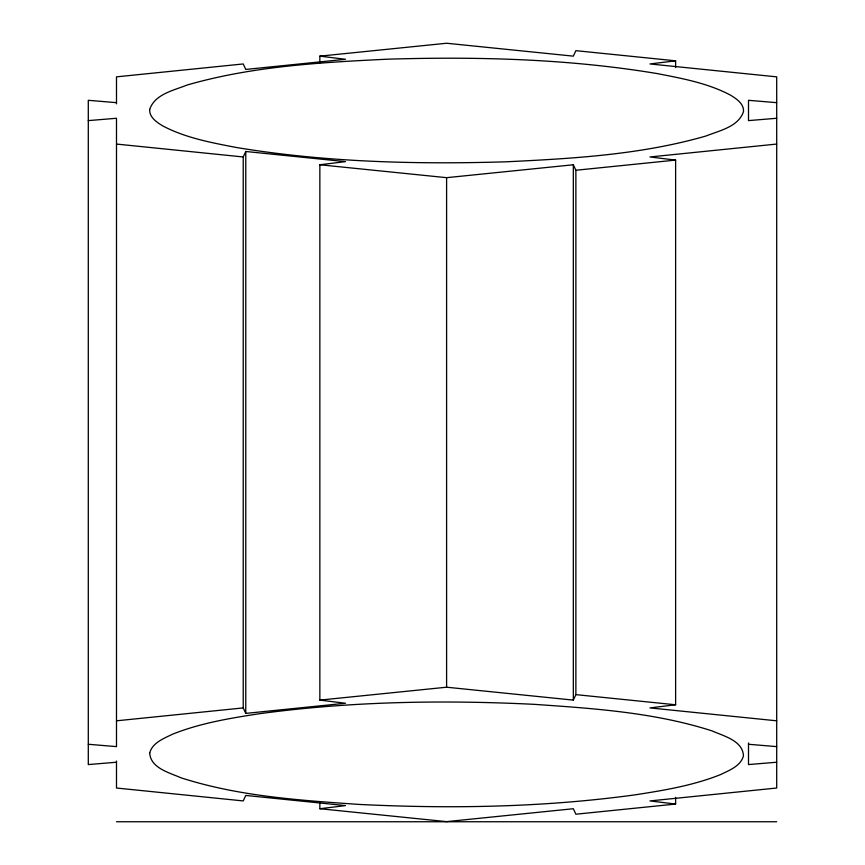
<?xml version="1.0" encoding="UTF-8"?>
<svg xmlns="http://www.w3.org/2000/svg" width="865" height="865" viewBox="0 0 865 865"><rect width="100%" height="100%" fill="white"/><g stroke="black" fill="none" stroke-linecap="round" stroke-linejoin="round"><path stroke-width="1.3" d="M243.227 156.965L245.768 151.483L345.513 161.636L319.855 164.772L319.855 700.109L345.513 703.245L245.768 713.398L243.227 707.916L243.227 156.965L116.494 144.066M319.855 700.109L446.6 687.21L573.333 700.109L575.874 694.627L575.874 170.254L573.333 164.772L446.6 177.671L319.855 164.772M675.619 67.578L675.619 60.82L649.961 63.956L776.705 76.855L776.705 788.026L649.961 800.925L675.619 804.061L675.619 797.303M776.705 144.066L649.961 156.965L675.619 160.101L675.619 704.78L649.961 707.916L776.705 720.815M319.855 801.974L319.855 808.732L345.513 805.596L245.768 795.443L243.227 800.925L116.494 788.026L116.494 761.038M319.855 62.907L319.855 56.149L446.6 43.25L573.333 56.149L575.874 50.667L675.619 60.82M575.874 170.254L675.619 160.101M116.494 720.815L243.227 707.916M675.619 804.061L575.874 814.214L573.333 808.732L446.6 821.631L319.855 808.732M88.295 120.613L116.494 118.267L116.494 746.625L88.295 744.268M776.705 118.267L748.506 120.613L748.506 100.308L776.705 102.665M116.494 762.227L88.295 764.574L88.295 100.308L116.494 102.665M776.705 762.227L748.506 764.574L748.506 742.97M116.494 821.75L776.705 821.75M748.506 744.268L776.705 746.625M575.874 694.627L675.619 704.78M319.855 56.149L345.513 59.285L245.768 69.438L243.227 63.956L116.494 76.855L116.494 103.843M573.333 164.772L573.333 700.109M446.6 177.671L446.6 687.21M245.768 151.483L245.768 713.398M149.688 109.444C149.115 117.251 156.825 122.279 162.631 125.836C185.402 137.903 211.147 142.606 236.188 147.461C325.154 162.252 415.762 164.501 505.744 161.82C572.922 158.576 641.084 154.759 706.035 135.989C719.334 130.637 738.44 126.906 743.511 111.574C744.073 103.768 736.364 98.74 730.557 95.172C707.797 83.116 682.053 78.412 657 73.547C568.046 58.755 477.437 56.506 387.444 59.188C320.277 62.442 252.104 66.259 187.164 85.019C173.865 90.382 154.759 94.101 149.688 109.444M149.731 752.918C150.424 768.077 169.432 772.661 180.85 777.754C238.286 796.276 299.225 800.276 359.051 804.418C450.87 808.937 543.285 807.369 634.467 794.935C663.617 790.437 693.103 785.571 720.621 774.564C729.184 770.358 740.808 766.087 743.457 755.826C742.776 740.667 723.756 736.093 712.349 731.001C654.913 712.468 593.974 708.478 534.148 704.337C442.329 699.807 349.914 701.385 258.732 713.82C229.582 718.307 200.096 723.183 172.567 734.19C164.015 738.396 152.391 742.667 149.731 752.918"/></g></svg>
